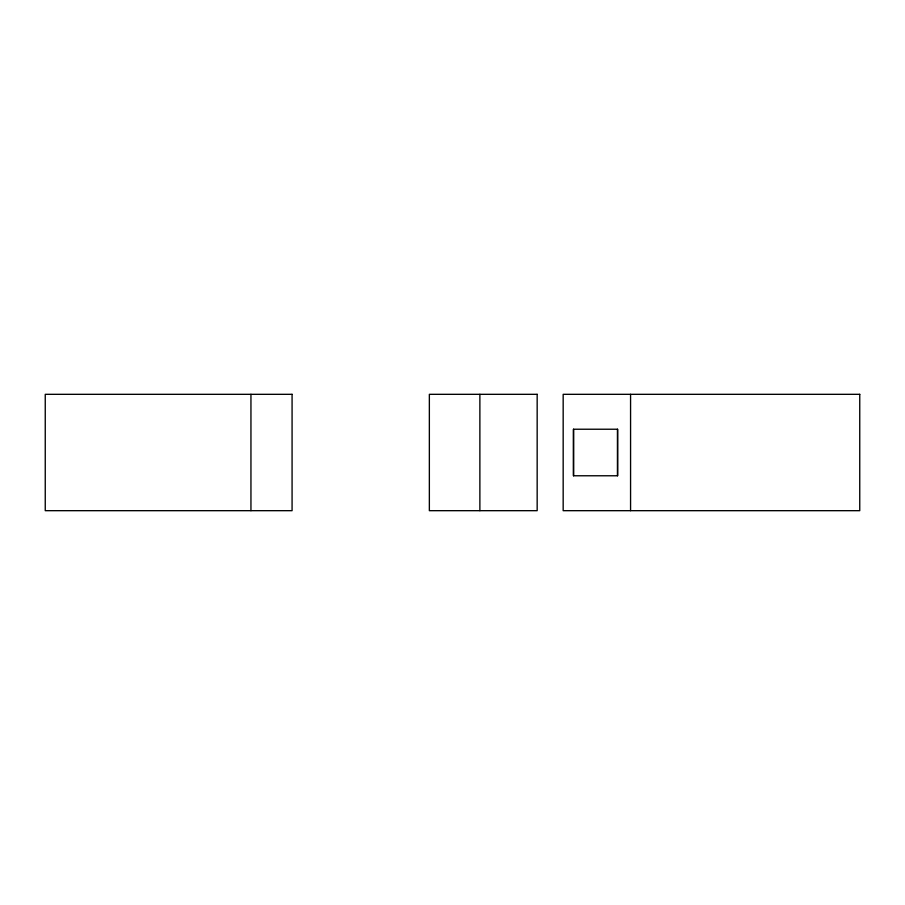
<?xml version="1.0" encoding="UTF-8"?>
<svg xmlns="http://www.w3.org/2000/svg" width="905" height="905" viewBox="0 0 905 905"><rect width="100%" height="100%" fill="white"/><g stroke="black" fill="none" stroke-linecap="round" stroke-linejoin="round"><path stroke-width="1.36" d="M573.51 429.23L573.51 475.77L617.561 475.77L617.561 429.23L573.51 429.23L573.51 475.77M617.561 429.23L617.561 475.77M630.57 394.32L630.57 510.68M479.876 394.32L479.876 510.68M250.945 394.32L250.945 510.68M292.077 394.32L45.25 394.32L45.25 510.68L292.077 510.68L292.077 394.32M537.163 394.32L429.355 394.32L429.355 510.68L537.163 510.68L537.163 394.32M859.75 394.32L563.17 394.32L563.17 510.68L859.75 510.68L859.75 394.32"/></g></svg>
